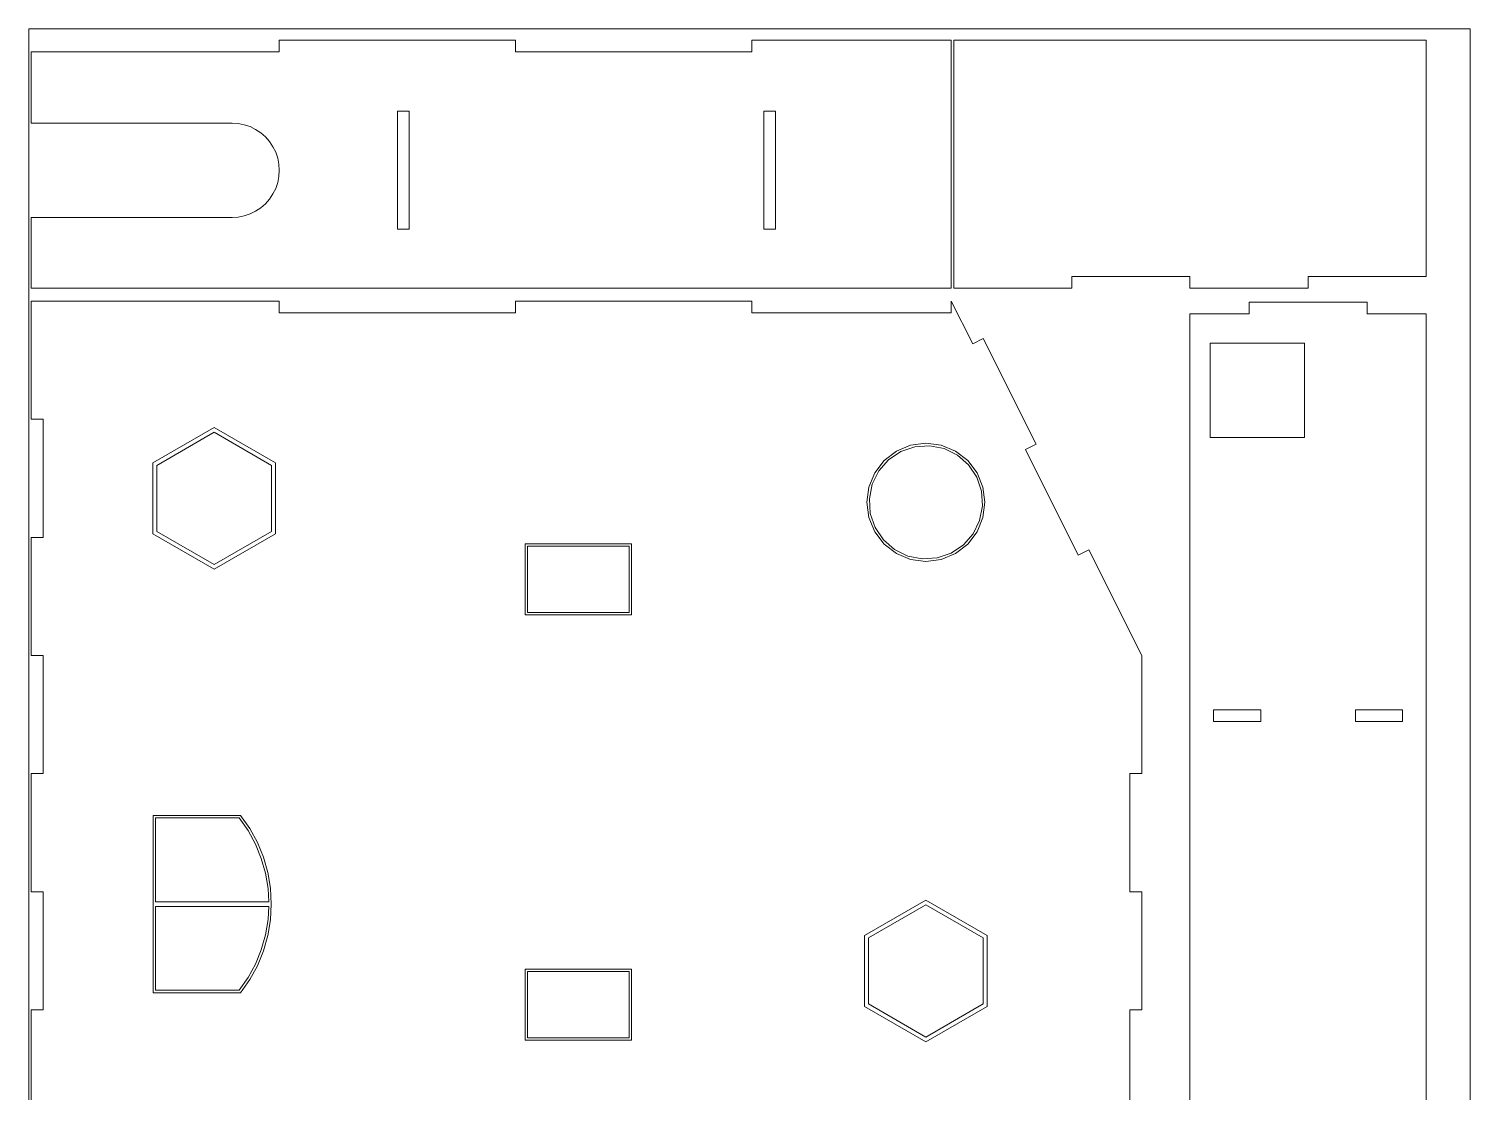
# Model space of a CAD drawing. Header units: millimetres. Extents: x -12 to 720, y -546 to 534.
# Drawn here: x -12 to 720, y -6 to 534 of the extents above; entities that cross this region are included whole.
import ezdxf

# ---------------------------------------------------------------- set-up
doc = ezdxf.new("R2010")
doc.units = ezdxf.units.MM
doc.header["$MEASUREMENT"] = 0
doc.layers.add('1', color=1, linetype='Continuous')
doc.layers.add('2', color=5, linetype='Continuous')

msp = doc.modelspace()

# ---------------------------------------------------------------- linework, layer by layer
at = {"lineweight": 5}
for points, knots in [([(115.2, 528.24), (115.2, 528.24), (115.2, 528.24), (115.2, 528.24), (115.2, 528.24), (115.2, 528.24), (115.2, 522.24), (115.2, 522.24)], [0, 0, 0, 0, 0.333333, 0.333333, 0.333333, 0.333333, 1, 1, 1, 1]), ([(235.2, 528.24), (235.2, 528.24), (235.2, 528.24), (235.2, 528.24), (235.2, 528.24), (235.2, 528.24), (235.2, 522.24), (235.2, 522.24)], [0, 0, 0, 0, 0.333333, 0.333333, 0.333333, 0.333333, 1, 1, 1, 1]), ([(456.49, 528.24), (456.49, 528.24), (355.2, 528.24), (355.2, 528.24), (355.2, 528.24), (355.2, 528.24), (355.2, 522.24), (355.2, 522.24), (355.2, 522.24), (355.2, 522.24), (235.2, 522.24), (235.2, 522.24), (235.2, 522.24), (235.2, 522.24), (235.2, 522.24), (235.2, 522.24)], [0, 0, 0, 0, 0.2, 0.2, 0.2, 0.2, 0.4, 0.4, 0.4, 0.4, 0.6, 0.6, 0.6, 0.6, 1, 1, 1, 1]), ([(456.49, 402.24), (456.49, 402.24), (456.49, 402.24), (456.49, 402.24), (456.49, 402.24), (456.49, 402.24), (456.49, 528.24), (456.49, 528.24)], [0, 0, 0, 0, 0.333333, 0.333333, 0.333333, 0.333333, 1, 1, 1, 1]), ([(697.69, 528.24), (697.69, 528.24), (697.69, 528.24), (697.69, 528.24), (697.69, 528.24), (697.69, 528.24), (457.69, 528.24), (457.69, 528.24), (457.69, 528.24), (457.69, 528.24), (457.69, 402.24), (457.69, 402.24), (457.69, 402.24), (457.69, 402.24), (517.69, 402.24), (517.69, 402.24)], [0, 0, 0, 0, 0.2, 0.2, 0.2, 0.2, 0.4, 0.4, 0.4, 0.4, 0.6, 0.6, 0.6, 0.6, 1, 1, 1, 1]), ([(637.69, 408.24), (637.69, 408.24), (637.69, 408.24), (637.69, 408.24), (637.69, 408.24), (637.69, 408.24), (697.69, 408.24), (697.69, 408.24), (697.69, 408.24), (697.69, 408.24), (697.69, 528.24), (697.69, 528.24)], [0, 0, 0, 0, 0.25, 0.25, 0.25, 0.25, 0.5, 0.5, 0.5, 0.5, 1, 1, 1, 1]), ([(115.2, 522.24), (115.2, 522.24), (-10.8, 522.24), (-10.8, 522.24), (-10.8, 522.24), (-10.8, 522.24), (-10.8, 486.14), (-10.8, 486.14), (-10.8, 486.14), (-10.8, 486.14), (-10.8, 486.14), (-10.8, 486.14)], [0, 0, 0, 0, 0.25, 0.25, 0.25, 0.25, 0.5, 0.5, 0.5, 0.5, 1, 1, 1, 1]), ([(181.2, 492.24), (181.2, 492.24), (181.2, 492.24), (181.2, 492.24), (181.2, 492.24), (181.2, 492.24), (181.2, 432.24), (181.2, 432.24), (181.2, 432.24), (181.2, 432.24), (175.2, 432.24), (175.2, 432.24), (175.2, 432.24), (175.2, 432.24), (175.2, 492.24), (175.2, 492.24), (175.2, 492.24), (175.2, 492.24), (181.2, 492.24), (181.2, 492.24)], [0, 0, 0, 0, 0.166667, 0.166667, 0.166667, 0.166667, 0.333333, 0.333333, 0.333333, 0.333333, 0.5, 0.5, 0.5, 0.5, 0.666667, 0.666667, 0.666667, 0.666667, 1, 1, 1, 1]), ([(361.2, 492.24), (361.2, 492.24), (361.2, 492.24), (361.2, 492.24), (361.2, 492.24), (361.2, 492.24), (367.2, 492.24), (367.2, 492.24), (367.2, 492.24), (367.2, 492.24), (367.2, 432.24), (367.2, 432.24), (367.2, 432.24), (367.2, 432.24), (361.2, 432.24), (361.2, 432.24), (361.2, 432.24), (361.2, 432.24), (361.2, 492.24), (361.2, 492.24)], [0, 0, 0, 0, 0.166667, 0.166667, 0.166667, 0.166667, 0.333333, 0.333333, 0.333333, 0.333333, 0.5, 0.5, 0.5, 0.5, 0.666667, 0.666667, 0.666667, 0.666667, 1, 1, 1, 1]), ([(115.2, 462.14), (115.2, 462.14), (114.99, 465.28), (114.99, 465.28), (114.99, 465.28), (114.99, 465.28), (114.38, 468.36), (114.38, 468.36), (114.38, 468.36), (114.38, 468.36), (113.37, 471.33), (113.37, 471.33), (113.37, 471.33), (113.37, 471.33), (111.98, 474.14), (111.98, 474.14), (111.98, 474.14), (111.98, 474.14), (110.24, 476.75), (110.24, 476.75), (110.24, 476.75), (110.24, 476.75), (108.17, 479.12), (108.17, 479.12), (108.17, 479.12), (108.17, 479.12), (105.81, 481.18), (105.81, 481.18), (105.81, 481.18), (105.81, 481.18), (103.2, 482.93), (103.2, 482.93), (103.2, 482.93), (103.2, 482.93), (100.38, 484.32), (100.38, 484.32), (100.38, 484.32), (100.38, 484.32), (97.41, 485.33), (97.41, 485.33), (97.41, 485.33), (97.41, 485.33), (94.33, 485.94), (94.33, 485.94), (94.33, 485.94), (94.33, 485.94), (91.2, 486.14), (91.2, 486.14), (91.2, 486.14), (91.2, 486.14), (-10.8, 486.14), (-10.8, 486.14)], [0, 0, 0, 0, 0.071429, 0.071429, 0.071429, 0.071429, 0.142857, 0.142857, 0.142857, 0.142857, 0.214286, 0.214286, 0.214286, 0.214286, 0.285714, 0.285714, 0.285714, 0.285714, 0.357143, 0.357143, 0.357143, 0.357143, 0.428571, 0.428571, 0.428571, 0.428571, 0.5, 0.5, 0.5, 0.5, 0.571429, 0.571429, 0.571429, 0.571429, 0.642857, 0.642857, 0.642857, 0.642857, 0.714286, 0.714286, 0.714286, 0.714286, 0.785714, 0.785714, 0.785714, 0.785714, 0.857143, 0.857143, 0.857143, 0.857143, 1, 1, 1, 1]), ([(115.2, 462.14), (115.2, 462.14), (115.2, 462.14), (115.2, 462.14), (115.2, 462.14), (115.2, 462.14), (114.99, 459.01), (114.99, 459.01), (114.99, 459.01), (114.99, 459.01), (114.38, 455.93), (114.38, 455.93), (114.38, 455.93), (114.38, 455.93), (113.37, 452.96), (113.37, 452.96), (113.37, 452.96), (113.37, 452.96), (111.98, 450.14), (111.98, 450.14), (111.98, 450.14), (111.98, 450.14), (110.24, 447.53), (110.24, 447.53), (110.24, 447.53), (110.24, 447.53), (108.17, 445.17), (108.17, 445.17), (108.17, 445.17), (108.17, 445.17), (105.81, 443.1), (105.81, 443.1), (105.81, 443.1), (105.81, 443.1), (103.2, 441.36), (103.2, 441.36), (103.2, 441.36), (103.2, 441.36), (100.38, 439.97), (100.38, 439.97), (100.38, 439.97), (100.38, 439.97), (97.41, 438.96), (97.41, 438.96), (97.41, 438.96), (97.41, 438.96), (94.33, 438.35), (94.33, 438.35), (94.33, 438.35), (94.33, 438.35), (91.2, 438.14), (91.2, 438.14)], [0, 0, 0, 0, 0.071429, 0.071429, 0.071429, 0.071429, 0.142857, 0.142857, 0.142857, 0.142857, 0.214286, 0.214286, 0.214286, 0.214286, 0.285714, 0.285714, 0.285714, 0.285714, 0.357143, 0.357143, 0.357143, 0.357143, 0.428571, 0.428571, 0.428571, 0.428571, 0.5, 0.5, 0.5, 0.5, 0.571429, 0.571429, 0.571429, 0.571429, 0.642857, 0.642857, 0.642857, 0.642857, 0.714286, 0.714286, 0.714286, 0.714286, 0.785714, 0.785714, 0.785714, 0.785714, 0.857143, 0.857143, 0.857143, 0.857143, 1, 1, 1, 1]), ([(-10.8, 438.14), (-10.8, 438.14), (-10.8, 438.14), (-10.8, 438.14), (-10.8, 438.14), (-10.8, 438.14), (-10.8, 402.24), (-10.8, 402.24)], [0, 0, 0, 0, 0.333333, 0.333333, 0.333333, 0.333333, 1, 1, 1, 1]), ([(517.69, 402.24), (517.69, 402.24), (517.69, 408.24), (517.69, 408.24), (517.69, 408.24), (517.69, 408.24), (577.69, 408.24), (577.69, 408.24), (577.69, 408.24), (577.69, 408.24), (577.69, 408.24), (577.69, 408.24)], [0, 0, 0, 0, 0.25, 0.25, 0.25, 0.25, 0.5, 0.5, 0.5, 0.5, 1, 1, 1, 1]), ([(637.69, 402.24), (637.69, 402.24), (637.69, 402.24), (637.69, 402.24), (637.69, 402.24), (637.69, 402.24), (637.69, 408.24), (637.69, 408.24)], [0, 0, 0, 0, 0.333333, 0.333333, 0.333333, 0.333333, 1, 1, 1, 1]), ([(-10.8, 402.24), (-10.8, 402.24), (-10.8, 402.24), (-10.8, 402.24), (-10.8, 402.24), (-10.8, 402.24), (456.49, 402.24), (456.49, 402.24)], [0, 0, 0, 0, 0.333333, 0.333333, 0.333333, 0.333333, 1, 1, 1, 1]), ([(-10.8, 395.76), (-10.8, 395.76), (-10.8, 395.76), (-10.8, 395.76), (-10.8, 395.76), (-10.8, 395.76), (-10.8, 335.76), (-10.8, 335.76), (-10.8, 335.76), (-10.8, 335.76), (-4.8, 335.76), (-4.8, 335.76), (-4.8, 335.76), (-4.8, 335.76), (-4.8, 275.76), (-4.8, 275.76)], [0, 0, 0, 0, 0.2, 0.2, 0.2, 0.2, 0.4, 0.4, 0.4, 0.4, 0.6, 0.6, 0.6, 0.6, 1, 1, 1, 1]), ([(355.2, 395.76), (355.2, 395.76), (355.2, 395.76), (355.2, 395.76), (355.2, 395.76), (355.2, 395.76), (235.2, 395.76), (235.2, 395.76), (235.2, 395.76), (235.2, 395.76), (235.2, 389.76), (235.2, 389.76), (235.2, 389.76), (235.2, 389.76), (115.2, 389.76), (115.2, 389.76)], [0, 0, 0, 0, 0.2, 0.2, 0.2, 0.2, 0.4, 0.4, 0.4, 0.4, 0.6, 0.6, 0.6, 0.6, 1, 1, 1, 1]), ([(456.49, 395.76), (456.49, 395.76), (456.49, 389.76), (456.49, 389.76), (456.49, 389.76), (456.49, 389.76), (355.2, 389.76), (355.2, 389.76)], [0, 0, 0, 0, 0.333333, 0.333333, 0.333333, 0.333333, 1, 1, 1, 1]), ([(499.53, 323.09), (499.53, 323.09), (472.7, 376.76), (472.7, 376.76), (472.7, 376.76), (472.7, 376.76), (467.34, 374.07), (467.34, 374.07), (467.34, 374.07), (467.34, 374.07), (456.49, 395.76), (456.49, 395.76)], [0, 0, 0, 0, 0.25, 0.25, 0.25, 0.25, 0.5, 0.5, 0.5, 0.5, 1, 1, 1, 1]), ([(577.69, 402.24), (577.69, 402.24), (577.69, 402.24), (577.69, 402.24), (577.69, 402.24), (577.69, 402.24), (637.69, 402.24), (637.69, 402.24)], [0, 0, 0, 0, 0.333333, 0.333333, 0.333333, 0.333333, 1, 1, 1, 1]), ([(607.69, 389.21), (607.69, 389.21), (607.69, 389.21), (607.69, 389.21), (607.69, 389.21), (607.69, 389.21), (577.69, 389.21), (577.69, 389.21), (577.69, 389.21), (577.69, 389.21), (577.69, 389.21), (577.69, 389.21)], [0, 0, 0, 0, 0.25, 0.25, 0.25, 0.25, 0.5, 0.5, 0.5, 0.5, 1, 1, 1, 1]), ([(577.69, 389.21), (577.69, 389.21), (577.69, -258.79), (577.69, -258.79), (577.69, -258.79), (577.69, -258.79), (607.69, -258.79), (607.69, -258.79), (607.69, -258.79), (607.69, -258.79), (607.69, -258.79), (607.69, -258.79)], [0, 0, 0, 0, 0.25, 0.25, 0.25, 0.25, 0.5, 0.5, 0.5, 0.5, 1, 1, 1, 1]), ([(667.69, 395.21), (667.69, 395.21), (667.69, 395.21), (667.69, 395.21), (667.69, 395.21), (667.69, 395.21), (607.69, 395.21), (607.69, 395.21), (607.69, 395.21), (607.69, 395.21), (607.69, 395.21), (607.69, 395.21), (607.69, 395.21), (607.69, 395.21), (607.69, 389.21), (607.69, 389.21)], [0, 0, 0, 0, 0.2, 0.2, 0.2, 0.2, 0.4, 0.4, 0.4, 0.4, 0.6, 0.6, 0.6, 0.6, 1, 1, 1, 1]), ([(667.69, -258.79), (667.69, -258.79), (697.69, -258.79), (697.69, -258.79), (697.69, -258.79), (697.69, -258.79), (697.69, 389.21), (697.69, 389.21), (697.69, 389.21), (697.69, 389.21), (667.69, 389.21), (667.69, 389.21)], [0, 0, 0, 0, 0.25, 0.25, 0.25, 0.25, 0.5, 0.5, 0.5, 0.5, 1, 1, 1, 1]), ([(587.94, 374.42), (587.94, 374.42), (635.94, 374.42), (635.94, 374.42), (635.94, 374.42), (635.94, 374.42), (635.94, 326.42), (635.94, 326.42), (635.94, 326.42), (635.94, 326.42), (587.94, 326.42), (587.94, 326.42), (587.94, 326.42), (587.94, 326.42), (587.94, 374.42), (587.94, 374.42)], [0, 0, 0, 0, 0.2, 0.2, 0.2, 0.2, 0.4, 0.4, 0.4, 0.4, 0.6, 0.6, 0.6, 0.6, 1, 1, 1, 1]), ([(82.12, 329.12), (82.12, 329.12), (82.12, 329.12), (82.12, 329.12), (82.12, 329.12), (82.12, 329.12), (53.02, 312.32), (53.02, 312.32), (53.02, 312.32), (53.02, 312.32), (53.02, 278.72), (53.02, 278.72), (53.02, 278.72), (53.02, 278.72), (82.12, 261.92), (82.12, 261.92), (82.12, 261.92), (82.12, 261.92), (111.21, 278.72), (111.21, 278.72), (111.21, 278.72), (111.21, 278.72), (111.21, 312.32), (111.21, 312.32), (111.21, 312.32), (111.21, 312.32), (82.12, 329.12), (82.12, 329.12)], [0, 0, 0, 0, 0.125, 0.125, 0.125, 0.125, 0.25, 0.25, 0.25, 0.25, 0.375, 0.375, 0.375, 0.375, 0.5, 0.5, 0.5, 0.5, 0.625, 0.625, 0.625, 0.625, 0.75, 0.75, 0.75, 0.75, 1, 1, 1, 1]), ([(414.86, 295.37), (414.86, 295.37), (414.86, 295.37), (414.86, 295.37), (414.86, 295.37), (414.86, 295.37), (415.36, 287.87), (415.36, 287.87), (415.36, 287.87), (415.36, 287.87), (417.79, 280.75), (417.79, 280.75), (417.79, 280.75), (417.79, 280.75), (421.98, 274.51), (421.98, 274.51), (421.98, 274.51), (421.98, 274.51), (427.65, 269.56), (427.65, 269.56), (427.65, 269.56), (427.65, 269.56), (434.39, 266.25), (434.39, 266.25), (434.39, 266.25), (434.39, 266.25), (441.77, 264.8), (441.77, 264.8), (441.77, 264.8), (441.77, 264.8), (449.27, 265.31), (449.27, 265.31), (449.27, 265.31), (449.27, 265.31), (456.39, 267.74), (456.39, 267.74), (456.39, 267.74), (456.39, 267.74), (462.63, 271.93), (462.63, 271.93), (462.63, 271.93), (462.63, 271.93), (467.58, 277.59), (467.58, 277.59), (467.58, 277.59), (467.58, 277.59), (470.89, 284.34), (470.89, 284.34), (470.89, 284.34), (470.89, 284.34), (472.34, 291.71), (472.34, 291.71), (472.34, 291.71), (472.34, 291.71), (471.83, 299.22), (471.83, 299.22), (471.83, 299.22), (471.83, 299.22), (469.4, 306.33), (469.4, 306.33), (469.4, 306.33), (469.4, 306.33), (465.21, 312.57), (465.21, 312.57), (465.21, 312.57), (465.21, 312.57), (459.55, 317.52), (459.55, 317.52), (459.55, 317.52), (459.55, 317.52), (452.8, 320.83), (452.8, 320.83), (452.8, 320.83), (452.8, 320.83), (445.43, 322.28), (445.43, 322.28), (445.43, 322.28), (445.43, 322.28), (437.92, 321.78), (437.92, 321.78), (437.92, 321.78), (437.92, 321.78), (430.81, 319.35), (430.81, 319.35), (430.81, 319.35), (430.81, 319.35), (424.57, 315.16), (424.57, 315.16), (424.57, 315.16), (424.57, 315.16), (419.62, 309.49), (419.62, 309.49), (419.62, 309.49), (419.62, 309.49), (416.31, 302.74), (416.31, 302.74), (416.31, 302.74), (416.31, 302.74), (414.86, 295.37), (414.86, 295.37)], [0, 0, 0, 0, 0.038462, 0.038462, 0.038462, 0.038462, 0.076923, 0.076923, 0.076923, 0.076923, 0.115385, 0.115385, 0.115385, 0.115385, 0.153846, 0.153846, 0.153846, 0.153846, 0.192308, 0.192308, 0.192308, 0.192308, 0.230769, 0.230769, 0.230769, 0.230769, 0.269231, 0.269231, 0.269231, 0.269231, 0.307692, 0.307692, 0.307692, 0.307692, 0.346154, 0.346154, 0.346154, 0.346154, 0.384615, 0.384615, 0.384615, 0.384615, 0.423077, 0.423077, 0.423077, 0.423077, 0.461538, 0.461538, 0.461538, 0.461538, 0.5, 0.5, 0.5, 0.5, 0.538462, 0.538462, 0.538462, 0.538462, 0.576923, 0.576923, 0.576923, 0.576923, 0.615385, 0.615385, 0.615385, 0.615385, 0.653846, 0.653846, 0.653846, 0.653846, 0.692308, 0.692308, 0.692308, 0.692308, 0.730769, 0.730769, 0.730769, 0.730769, 0.769231, 0.769231, 0.769231, 0.769231, 0.807692, 0.807692, 0.807692, 0.807692, 0.846154, 0.846154, 0.846154, 0.846154, 0.884615, 0.884615, 0.884615, 0.884615, 0.923077, 0.923077, 0.923077, 0.923077, 1, 1, 1, 1]), ([(499.53, 323.09), (499.53, 323.09), (499.53, 323.09), (499.53, 323.09), (499.53, 323.09), (499.53, 323.09), (494.17, 320.41), (494.17, 320.41)], [0, 0, 0, 0, 0.333333, 0.333333, 0.333333, 0.333333, 1, 1, 1, 1]), ([(494.17, 320.41), (494.17, 320.41), (521, 266.74), (521, 266.74), (521, 266.74), (521, 266.74), (526.37, 269.43), (526.37, 269.43)], [0, 0, 0, 0, 0.333333, 0.333333, 0.333333, 0.333333, 1, 1, 1, 1]), ([(-10.8, 275.76), (-10.8, 275.76), (-10.8, 215.76), (-10.8, 215.76), (-10.8, 215.76), (-10.8, 215.76), (-10.8, 215.76), (-10.8, 215.76)], [0, 0, 0, 0, 0.333333, 0.333333, 0.333333, 0.333333, 1, 1, 1, 1]), ([(292.85, 237.6), (292.85, 237.6), (292.85, 237.6), (292.85, 237.6), (292.85, 237.6), (292.85, 237.6), (241.25, 237.6), (241.25, 237.6), (241.25, 237.6), (241.25, 237.6), (241.25, 271.2), (241.25, 271.2), (241.25, 271.2), (241.25, 271.2), (292.85, 271.2), (292.85, 271.2), (292.85, 271.2), (292.85, 271.2), (292.85, 237.6), (292.85, 237.6)], [0, 0, 0, 0, 0.166667, 0.166667, 0.166667, 0.166667, 0.333333, 0.333333, 0.333333, 0.333333, 0.5, 0.5, 0.5, 0.5, 0.666667, 0.666667, 0.666667, 0.666667, 1, 1, 1, 1]), ([(-10.8, 215.76), (-10.8, 215.76), (-4.8, 215.76), (-4.8, 215.76), (-4.8, 215.76), (-4.8, 215.76), (-4.8, 155.76), (-4.8, 155.76), (-4.8, 155.76), (-4.8, 155.76), (-4.8, 155.76), (-4.8, 155.76)], [0, 0, 0, 0, 0.25, 0.25, 0.25, 0.25, 0.5, 0.5, 0.5, 0.5, 1, 1, 1, 1]), ([(589.69, 182.21), (589.69, 182.21), (589.69, 188.21), (589.69, 188.21), (589.69, 188.21), (589.69, 188.21), (589.69, 188.21), (589.69, 188.21)], [0, 0, 0, 0, 0.333333, 0.333333, 0.333333, 0.333333, 1, 1, 1, 1]), ([(589.69, 188.21), (589.69, 188.21), (613.69, 188.21), (613.69, 188.21), (613.69, 188.21), (613.69, 188.21), (613.69, 182.21), (613.69, 182.21), (613.69, 182.21), (613.69, 182.21), (613.69, 182.21), (613.69, 182.21)], [0, 0, 0, 0, 0.25, 0.25, 0.25, 0.25, 0.5, 0.5, 0.5, 0.5, 1, 1, 1, 1]), ([(661.69, 182.21), (661.69, 182.21), (661.69, 188.21), (661.69, 188.21), (661.69, 188.21), (661.69, 188.21), (661.69, 188.21), (661.69, 188.21)], [0, 0, 0, 0, 0.333333, 0.333333, 0.333333, 0.333333, 1, 1, 1, 1]), ([(661.69, 188.21), (661.69, 188.21), (685.69, 188.21), (685.69, 188.21), (685.69, 188.21), (685.69, 188.21), (685.69, 182.21), (685.69, 182.21), (685.69, 182.21), (685.69, 182.21), (685.69, 182.21), (685.69, 182.21)], [0, 0, 0, 0, 0.25, 0.25, 0.25, 0.25, 0.5, 0.5, 0.5, 0.5, 1, 1, 1, 1]), ([(613.69, 182.21), (613.69, 182.21), (589.69, 182.21), (589.69, 182.21), (589.69, 182.21), (589.69, 182.21), (589.69, 182.21), (589.69, 182.21)], [0, 0, 0, 0, 0.333333, 0.333333, 0.333333, 0.333333, 1, 1, 1, 1]), ([(685.69, 182.21), (685.69, 182.21), (661.69, 182.21), (661.69, 182.21), (661.69, 182.21), (661.69, 182.21), (661.69, 182.21), (661.69, 182.21)], [0, 0, 0, 0, 0.333333, 0.333333, 0.333333, 0.333333, 1, 1, 1, 1]), ([(-10.8, 155.76), (-10.8, 155.76), (-10.8, 95.76), (-10.8, 95.76), (-10.8, 95.76), (-10.8, 95.76), (-10.8, 95.76), (-10.8, 95.76)], [0, 0, 0, 0, 0.333333, 0.333333, 0.333333, 0.333333, 1, 1, 1, 1]), ([(109.89, 90.73), (109.89, 90.73), (109.89, 90.73), (109.89, 90.73), (109.89, 90.73), (109.89, 90.73), (109.52, 97.39), (109.52, 97.39), (109.52, 97.39), (109.52, 97.39), (108.22, 105.14), (108.22, 105.14), (108.22, 105.14), (108.22, 105.14), (106.06, 112.7), (106.06, 112.7), (106.06, 112.7), (106.06, 112.7), (103.09, 119.98), (103.09, 119.98), (103.09, 119.98), (103.09, 119.98), (99.32, 126.89), (99.32, 126.89), (99.32, 126.89), (99.32, 126.89), (94.82, 133.33), (94.82, 133.33), (94.82, 133.33), (94.82, 133.33), (52.35, 133.33), (52.35, 133.33), (52.35, 133.33), (52.35, 133.33), (52.35, 90.73), (52.35, 90.73), (52.35, 90.73), (52.35, 90.73), (109.89, 90.73), (109.89, 90.73)], [0, 0, 0, 0, 0.090909, 0.090909, 0.090909, 0.090909, 0.181818, 0.181818, 0.181818, 0.181818, 0.272727, 0.272727, 0.272727, 0.272727, 0.363636, 0.363636, 0.363636, 0.363636, 0.454545, 0.454545, 0.454545, 0.454545, 0.545455, 0.545455, 0.545455, 0.545455, 0.636364, 0.636364, 0.636364, 0.636364, 0.727273, 0.727273, 0.727273, 0.727273, 0.818182, 0.818182, 0.818182, 0.818182, 1, 1, 1, 1]), ([(-10.8, 95.76), (-10.8, 95.76), (-4.8, 95.76), (-4.8, 95.76), (-4.8, 95.76), (-4.8, 95.76), (-4.8, 35.76), (-4.8, 35.76), (-4.8, 35.76), (-4.8, 35.76), (-4.8, 35.76), (-4.8, 35.76)], [0, 0, 0, 0, 0.25, 0.25, 0.25, 0.25, 0.5, 0.5, 0.5, 0.5, 1, 1, 1, 1]), ([(553.2, 95.76), (553.2, 95.76), (547.2, 95.76), (547.2, 95.76), (547.2, 95.76), (547.2, 95.76), (547.2, 95.76), (547.2, 95.76)], [0, 0, 0, 0, 0.333333, 0.333333, 0.333333, 0.333333, 1, 1, 1, 1]), ([(52.35, 88.33), (52.35, 88.33), (52.35, 88.33), (52.35, 88.33), (52.35, 88.33), (52.35, 88.33), (52.35, 45.73), (52.35, 45.73)], [0, 0, 0, 0, 0.333333, 0.333333, 0.333333, 0.333333, 1, 1, 1, 1]), ([(52.35, 45.73), (52.35, 45.73), (94.82, 45.73), (94.82, 45.73), (94.82, 45.73), (94.82, 45.73), (99.32, 52.18), (99.32, 52.18), (99.32, 52.18), (99.32, 52.18), (103.09, 59.08), (103.09, 59.08), (103.09, 59.08), (103.09, 59.08), (106.06, 66.36), (106.06, 66.36), (106.06, 66.36), (106.06, 66.36), (108.22, 73.93), (108.22, 73.93), (108.22, 73.93), (108.22, 73.93), (109.52, 81.68), (109.52, 81.68), (109.52, 81.68), (109.52, 81.68), (109.89, 88.33), (109.89, 88.33), (109.89, 88.33), (109.89, 88.33), (109.89, 88.33), (109.89, 88.33)], [0, 0, 0, 0, 0.111111, 0.111111, 0.111111, 0.111111, 0.222222, 0.222222, 0.222222, 0.222222, 0.333333, 0.333333, 0.333333, 0.333333, 0.444444, 0.444444, 0.444444, 0.444444, 0.555556, 0.555556, 0.555556, 0.555556, 0.666667, 0.666667, 0.666667, 0.666667, 0.777778, 0.777778, 0.777778, 0.777778, 1, 1, 1, 1]), ([(443.6, 89.18), (443.6, 89.18), (443.6, 89.18), (443.6, 89.18), (443.6, 89.18), (443.6, 89.18), (414.5, 72.38), (414.5, 72.38), (414.5, 72.38), (414.5, 72.38), (414.5, 38.78), (414.5, 38.78), (414.5, 38.78), (414.5, 38.78), (443.6, 21.98), (443.6, 21.98), (443.6, 21.98), (443.6, 21.98), (472.7, 38.78), (472.7, 38.78), (472.7, 38.78), (472.7, 38.78), (472.7, 72.38), (472.7, 72.38), (472.7, 72.38), (472.7, 72.38), (443.6, 89.18), (443.6, 89.18)], [0, 0, 0, 0, 0.125, 0.125, 0.125, 0.125, 0.25, 0.25, 0.25, 0.25, 0.375, 0.375, 0.375, 0.375, 0.5, 0.5, 0.5, 0.5, 0.625, 0.625, 0.625, 0.625, 0.75, 0.75, 0.75, 0.75, 1, 1, 1, 1]), ([(241.25, 55.2), (241.25, 55.2), (241.25, 55.2), (241.25, 55.2), (241.25, 55.2), (241.25, 55.2), (292.85, 55.2), (292.85, 55.2), (292.85, 55.2), (292.85, 55.2), (292.85, 21.6), (292.85, 21.6), (292.85, 21.6), (292.85, 21.6), (241.25, 21.6), (241.25, 21.6), (241.25, 21.6), (241.25, 21.6), (241.25, 55.2), (241.25, 55.2)], [0, 0, 0, 0, 0.166667, 0.166667, 0.166667, 0.166667, 0.333333, 0.333333, 0.333333, 0.333333, 0.5, 0.5, 0.5, 0.5, 0.666667, 0.666667, 0.666667, 0.666667, 1, 1, 1, 1]), ([(-10.8, 35.76), (-10.8, 35.76), (-10.8, -24.24), (-10.8, -24.24), (-10.8, -24.24), (-10.8, -24.24), (-10.8, -24.24), (-10.8, -24.24)], [0, 0, 0, 0, 0.333333, 0.333333, 0.333333, 0.333333, 1, 1, 1, 1]), ([(553.2, -84.24), (553.2, -84.24), (553.2, -24.24), (553.2, -24.24), (553.2, -24.24), (553.2, -24.24), (547.2, -24.24), (547.2, -24.24), (547.2, -24.24), (547.2, -24.24), (547.2, 35.76), (547.2, 35.76)], [0, 0, 0, 0, 0.25, 0.25, 0.25, 0.25, 0.5, 0.5, 0.5, 0.5, 1, 1, 1, 1])]:
    msp.add_open_spline(points, degree=3, knots=knots, dxfattribs=at)
for points in [[(235.2, 528.24), (235.2, 528.24), (115.2, 528.24), (115.2, 528.24)], [(-10.8, 438.14), (-10.8, 438.14), (91.2, 438.14), (91.2, 438.14)], [(577.69, 402.24), (577.69, 402.24), (577.69, 408.24), (577.69, 408.24)], [(115.2, 395.76), (115.2, 395.76), (-10.8, 395.76), (-10.8, 395.76)], [(115.2, 395.76), (115.2, 395.76), (115.2, 389.76), (115.2, 389.76)], [(355.2, 395.76), (355.2, 395.76), (355.2, 389.76), (355.2, 389.76)], [(667.69, 395.21), (667.69, 395.21), (607.69, 395.21), (607.69, 395.21)], [(667.69, 395.21), (667.69, 395.21), (667.69, 389.21), (667.69, 389.21)], [(-10.8, 275.76), (-10.8, 275.76), (-4.8, 275.76), (-4.8, 275.76)], [(553.2, 215.76), (553.2, 215.76), (526.37, 269.43), (526.37, 269.43)], [(553.2, 155.76), (553.2, 155.76), (553.2, 215.76), (553.2, 215.76)], [(-10.8, 155.76), (-10.8, 155.76), (-4.8, 155.76), (-4.8, 155.76)], [(553.2, 155.76), (553.2, 155.76), (547.2, 155.76), (547.2, 155.76)], [(547.2, 95.76), (547.2, 95.76), (547.2, 155.76), (547.2, 155.76)], [(553.2, 35.76), (553.2, 35.76), (553.2, 95.76), (553.2, 95.76)], [(52.35, 88.33), (52.35, 88.33), (109.89, 88.33), (109.89, 88.33)], [(-10.8, 35.76), (-10.8, 35.76), (-4.8, 35.76), (-4.8, 35.76)], [(553.2, 35.76), (553.2, 35.76), (547.2, 35.76), (547.2, 35.76)]]:
    msp.add_open_spline(points, degree=3, dxfattribs=at)
at = {"layer": '1', "lineweight": 5}
for points, knots in [([(82.12, 259.52), (82.12, 259.52), (82.12, 259.52), (82.12, 259.52), (82.12, 259.52), (82.12, 259.52), (113.29, 277.52), (113.29, 277.52), (113.29, 277.52), (113.29, 277.52), (113.29, 313.52), (113.29, 313.52), (113.29, 313.52), (113.29, 313.52), (82.12, 331.52), (82.12, 331.52), (82.12, 331.52), (82.12, 331.52), (50.94, 313.52), (50.94, 313.52), (50.94, 313.52), (50.94, 313.52), (50.94, 277.52), (50.94, 277.52), (50.94, 277.52), (50.94, 277.52), (82.12, 259.52), (82.12, 259.52)], [0, 0, 0, 0, 0.125, 0.125, 0.125, 0.125, 0.25, 0.25, 0.25, 0.25, 0.375, 0.375, 0.375, 0.375, 0.5, 0.5, 0.5, 0.5, 0.625, 0.625, 0.625, 0.625, 0.75, 0.75, 0.75, 0.75, 1, 1, 1, 1]), ([(435.83, 322.52), (435.83, 322.52), (435.83, 322.52), (435.83, 322.52), (435.83, 322.52), (435.83, 322.52), (428.6, 319.52), (428.6, 319.52), (428.6, 319.52), (428.6, 319.52), (422.39, 314.75), (422.39, 314.75), (422.39, 314.75), (422.39, 314.75), (417.62, 308.54), (417.62, 308.54), (417.62, 308.54), (417.62, 308.54), (414.62, 301.31), (414.62, 301.31), (414.62, 301.31), (414.62, 301.31), (413.6, 293.54), (413.6, 293.54), (413.6, 293.54), (413.6, 293.54), (414.62, 285.78), (414.62, 285.78), (414.62, 285.78), (414.62, 285.78), (417.62, 278.54), (417.62, 278.54), (417.62, 278.54), (417.62, 278.54), (422.39, 272.33), (422.39, 272.33), (422.39, 272.33), (422.39, 272.33), (428.6, 267.56), (428.6, 267.56), (428.6, 267.56), (428.6, 267.56), (435.83, 264.56), (435.83, 264.56), (435.83, 264.56), (435.83, 264.56), (443.6, 263.54), (443.6, 263.54), (443.6, 263.54), (443.6, 263.54), (451.36, 264.56), (451.36, 264.56), (451.36, 264.56), (451.36, 264.56), (458.6, 267.56), (458.6, 267.56), (458.6, 267.56), (458.6, 267.56), (464.81, 272.33), (464.81, 272.33), (464.81, 272.33), (464.81, 272.33), (469.58, 278.54), (469.58, 278.54), (469.58, 278.54), (469.58, 278.54), (472.58, 285.78), (472.58, 285.78), (472.58, 285.78), (472.58, 285.78), (473.6, 293.54), (473.6, 293.54), (473.6, 293.54), (473.6, 293.54), (472.58, 301.31), (472.58, 301.31), (472.58, 301.31), (472.58, 301.31), (469.58, 308.54), (469.58, 308.54), (469.58, 308.54), (469.58, 308.54), (464.81, 314.75), (464.81, 314.75), (464.81, 314.75), (464.81, 314.75), (458.6, 319.52), (458.6, 319.52), (458.6, 319.52), (458.6, 319.52), (451.36, 322.52), (451.36, 322.52), (451.36, 322.52), (451.36, 322.52), (443.6, 323.54), (443.6, 323.54), (443.6, 323.54), (443.6, 323.54), (435.83, 322.52), (435.83, 322.52)], [0, 0, 0, 0, 0.038462, 0.038462, 0.038462, 0.038462, 0.076923, 0.076923, 0.076923, 0.076923, 0.115385, 0.115385, 0.115385, 0.115385, 0.153846, 0.153846, 0.153846, 0.153846, 0.192308, 0.192308, 0.192308, 0.192308, 0.230769, 0.230769, 0.230769, 0.230769, 0.269231, 0.269231, 0.269231, 0.269231, 0.307692, 0.307692, 0.307692, 0.307692, 0.346154, 0.346154, 0.346154, 0.346154, 0.384615, 0.384615, 0.384615, 0.384615, 0.423077, 0.423077, 0.423077, 0.423077, 0.461538, 0.461538, 0.461538, 0.461538, 0.5, 0.5, 0.5, 0.5, 0.538462, 0.538462, 0.538462, 0.538462, 0.576923, 0.576923, 0.576923, 0.576923, 0.615385, 0.615385, 0.615385, 0.615385, 0.653846, 0.653846, 0.653846, 0.653846, 0.692308, 0.692308, 0.692308, 0.692308, 0.730769, 0.730769, 0.730769, 0.730769, 0.769231, 0.769231, 0.769231, 0.769231, 0.807692, 0.807692, 0.807692, 0.807692, 0.846154, 0.846154, 0.846154, 0.846154, 0.884615, 0.884615, 0.884615, 0.884615, 0.923077, 0.923077, 0.923077, 0.923077, 1, 1, 1, 1]), ([(294.05, 272.4), (294.05, 272.4), (294.05, 272.4), (294.05, 272.4), (294.05, 272.4), (294.05, 272.4), (294.05, 236.4), (294.05, 236.4), (294.05, 236.4), (294.05, 236.4), (240.05, 236.4), (240.05, 236.4), (240.05, 236.4), (240.05, 236.4), (240.05, 272.4), (240.05, 272.4), (240.05, 272.4), (240.05, 272.4), (294.05, 272.4), (294.05, 272.4)], [0, 0, 0, 0, 0.166667, 0.166667, 0.166667, 0.166667, 0.333333, 0.333333, 0.333333, 0.333333, 0.5, 0.5, 0.5, 0.5, 0.666667, 0.666667, 0.666667, 0.666667, 1, 1, 1, 1]), ([(52.35, 134.53), (52.35, 134.53), (52.35, 134.53), (52.35, 134.53), (52.35, 134.53), (52.35, 134.53), (51.15, 134.53), (51.15, 134.53), (51.15, 134.53), (51.15, 134.53), (51.15, 44.53), (51.15, 44.53), (51.15, 44.53), (51.15, 44.53), (95.56, 44.53), (95.56, 44.53), (95.56, 44.53), (95.56, 44.53), (100.2, 51.15), (100.2, 51.15), (100.2, 51.15), (100.2, 51.15), (104.08, 58.24), (104.08, 58.24), (104.08, 58.24), (104.08, 58.24), (107.15, 65.72), (107.15, 65.72), (107.15, 65.72), (107.15, 65.72), (109.36, 73.49), (109.36, 73.49), (109.36, 73.49), (109.36, 73.49), (110.7, 81.46), (110.7, 81.46), (110.7, 81.46), (110.7, 81.46), (111.15, 89.53), (111.15, 89.53), (111.15, 89.53), (111.15, 89.53), (110.7, 97.6), (110.7, 97.6), (110.7, 97.6), (110.7, 97.6), (109.36, 105.57), (109.36, 105.57), (109.36, 105.57), (109.36, 105.57), (107.15, 113.35), (107.15, 113.35), (107.15, 113.35), (107.15, 113.35), (104.08, 120.82), (104.08, 120.82), (104.08, 120.82), (104.08, 120.82), (100.2, 127.92), (100.2, 127.92), (100.2, 127.92), (100.2, 127.92), (95.56, 134.53), (95.56, 134.53), (95.56, 134.53), (95.56, 134.53), (52.35, 134.53), (52.35, 134.53)], [0, 0, 0, 0, 0.055556, 0.055556, 0.055556, 0.055556, 0.111111, 0.111111, 0.111111, 0.111111, 0.166667, 0.166667, 0.166667, 0.166667, 0.222222, 0.222222, 0.222222, 0.222222, 0.277778, 0.277778, 0.277778, 0.277778, 0.333333, 0.333333, 0.333333, 0.333333, 0.388889, 0.388889, 0.388889, 0.388889, 0.444444, 0.444444, 0.444444, 0.444444, 0.5, 0.5, 0.5, 0.5, 0.555556, 0.555556, 0.555556, 0.555556, 0.611111, 0.611111, 0.611111, 0.611111, 0.666667, 0.666667, 0.666667, 0.666667, 0.722222, 0.722222, 0.722222, 0.722222, 0.777778, 0.777778, 0.777778, 0.777778, 0.833333, 0.833333, 0.833333, 0.833333, 0.888889, 0.888889, 0.888889, 0.888889, 1, 1, 1, 1]), ([(443.6, 91.58), (443.6, 91.58), (443.6, 91.58), (443.6, 91.58), (443.6, 91.58), (443.6, 91.58), (412.42, 73.58), (412.42, 73.58), (412.42, 73.58), (412.42, 73.58), (412.42, 37.58), (412.42, 37.58), (412.42, 37.58), (412.42, 37.58), (443.6, 19.58), (443.6, 19.58), (443.6, 19.58), (443.6, 19.58), (474.78, 37.58), (474.78, 37.58), (474.78, 37.58), (474.78, 37.58), (474.78, 73.58), (474.78, 73.58), (474.78, 73.58), (474.78, 73.58), (443.6, 91.58), (443.6, 91.58)], [0, 0, 0, 0, 0.125, 0.125, 0.125, 0.125, 0.25, 0.25, 0.25, 0.25, 0.375, 0.375, 0.375, 0.375, 0.5, 0.5, 0.5, 0.5, 0.625, 0.625, 0.625, 0.625, 0.75, 0.75, 0.75, 0.75, 1, 1, 1, 1]), ([(294.05, 56.4), (294.05, 56.4), (294.05, 56.4), (294.05, 56.4), (294.05, 56.4), (294.05, 56.4), (294.05, 20.4), (294.05, 20.4), (294.05, 20.4), (294.05, 20.4), (240.05, 20.4), (240.05, 20.4), (240.05, 20.4), (240.05, 20.4), (240.05, 56.4), (240.05, 56.4), (240.05, 56.4), (240.05, 56.4), (294.05, 56.4), (294.05, 56.4)], [0, 0, 0, 0, 0.166667, 0.166667, 0.166667, 0.166667, 0.333333, 0.333333, 0.333333, 0.333333, 0.5, 0.5, 0.5, 0.5, 0.666667, 0.666667, 0.666667, 0.666667, 1, 1, 1, 1])]:
    msp.add_open_spline(points, degree=3, knots=knots, dxfattribs=at)
at = {"layer": '2', "lineweight": 5}
msp.add_open_spline([(-12, 534), (-12, 534), (-12, -546), (-12, -546), (-12, -546), (-12, -546), (720, -546), (720, -546), (720, -546), (720, -546), (720, 534), (720, 534), (720, 534), (720, 534), (-12, 534), (-12, 534)], degree=3, knots=[0, 0, 0, 0, 0.2, 0.2, 0.2, 0.2, 0.4, 0.4, 0.4, 0.4, 0.6, 0.6, 0.6, 0.6, 1, 1, 1, 1], dxfattribs=at)

doc.saveas('drawing.dxf')
